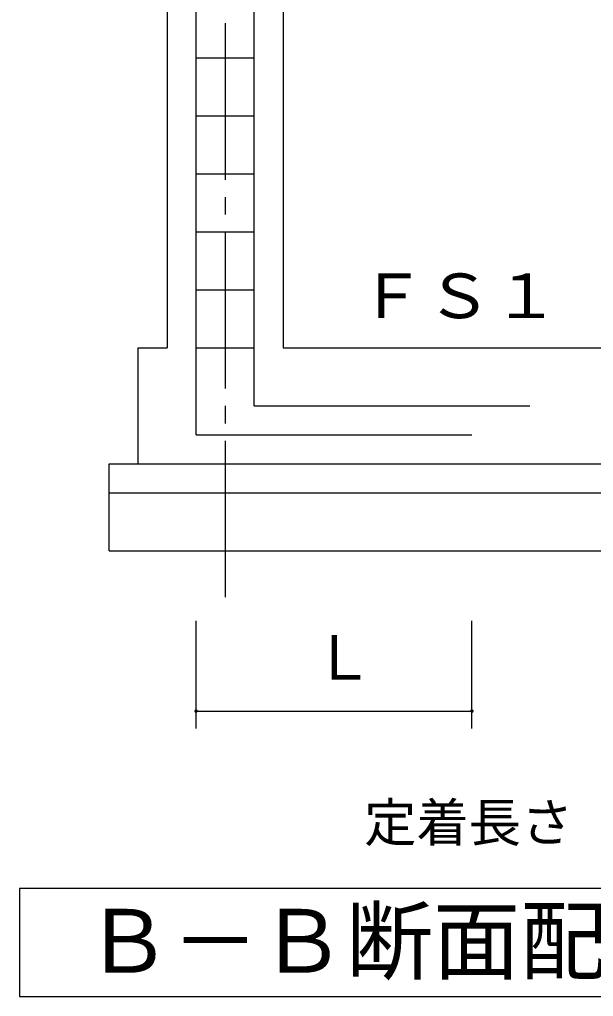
# Model space of a CAD drawing. Units: millimetres, scale not verified. Extents: x -10044 to 7274, y -6719 to 5358.
# Drawn here: x -1084 to -96, y -1317 to 367 of the extents above; entities that cross this region are included whole.
import ezdxf
from ezdxf.enums import TextEntityAlignment as Align

# ---------------------------------------------------------------- set-up
doc = ezdxf.new("R2010")
doc.units = ezdxf.units.MM
doc.header["$LTSCALE"] = 30
doc.linetypes.add('CHAIN2', pattern=[12, 9, -1, 1, -1])
for name, color, linetype, lineweight in [('0-1_KIKI', 3, 'Continuous', 25), ('0-2_SEISAKU', 2, 'Continuous', 25), ('0-3_A-PIPE', 3, 'Continuous', 25)]:
    doc.layers.add(name, color=color, linetype=linetype, lineweight=lineweight)
doc.styles.add('MS Gothic', font='')
doc.styles.get('MS Gothic').set_extended_font_data('MS Gothic')

msp = doc.modelspace()

# ---------------------------------------------------------------- linework, layer by layer
at = {"layer": '0-1_KIKI'}
msp.add_lwpolyline([(1244, -1317.37), (1244, -1131.06), (-1084.16, -1131.06), (-1084.16, -1317.37)], close=True, dxfattribs=at)
at = {"layer": '0-2_SEISAKU', "linetype": 'CHAIN2'}
msp.add_line((-730.08, 1800.89), (-730.08, -649.11), dxfattribs=at)
at = {"layer": '0-2_SEISAKU'}
for p, q in [((-830.08, 1450.89), (-830.08, -199.11)), ((-630.08, 1450.89), (-630.08, -199.11)), ((-880.08, -399.11), (-880.08, -199.11)), ((-880.08, -199.11), (-830.08, -199.11)), ((-630.08, -199.11), (1039.92, -199.11)), ((-930.08, -499.11), (-930.08, -399.11)), ((-780.08, -399.11), (939.92, -399.11)), ((-780.08, -449.11), (939.92, -449.11)), ((-930.08, -549.11), (1089.92, -549.11)), ((-780.08, -855.27), (-780.08, -669.62)), ((-305.08, -855.27), (-305.08, -669.62)), ((-780.08, -825.27), (-305.08, -825.27))]:
    msp.add_line(p, q, dxfattribs=at)
for points in [[(-930.08, -399.11), (1089.92, -399.11), (1089.92, -499.11)], [(-930.08, -549.11), (-930.08, -449.11), (1089.92, -449.11), (1089.92, -549.11)]]:
    msp.add_lwpolyline(points, dxfattribs=at)
at = {"layer": '0-2_SEISAKU', "color": 5}
for points in [[(-783.04, -824.75), (-780.08, -825.27), (-783.08, -825.27)], [(-783.08, -825.27), (-780.08, -825.27), (-783.04, -825.79)], [(-782.9, -824.24), (-780.08, -825.27), (-783.04, -824.75)], [(-783.04, -825.79), (-780.08, -825.27), (-782.9, -826.29)], [(-782.68, -823.77), (-780.08, -825.27), (-782.9, -824.24)], [(-782.9, -826.29), (-780.08, -825.27), (-782.68, -826.77)], [(-782.38, -823.34), (-780.08, -825.27), (-782.68, -823.77)], [(-782.68, -826.77), (-780.08, -825.27), (-782.38, -827.2)], [(-782.01, -822.97), (-780.08, -825.27), (-782.38, -823.34)], [(-782.38, -827.2), (-780.08, -825.27), (-782.01, -827.57)], [(-781.58, -822.67), (-780.08, -825.27), (-782.01, -822.97)], [(-782.01, -827.57), (-780.08, -825.27), (-781.58, -827.87)], [(-781.11, -822.45), (-780.08, -825.27), (-781.58, -822.67)], [(-781.58, -827.87), (-780.08, -825.27), (-781.11, -828.09)], [(-780.6, -822.31), (-780.08, -825.27), (-781.11, -822.45)], [(-781.11, -828.09), (-780.08, -825.27), (-780.6, -828.22)], [(-780.08, -822.27), (-780.08, -825.27), (-780.6, -822.31)], [(-780.6, -828.22), (-780.08, -825.27), (-780.08, -828.27)], [(-779.56, -822.31), (-780.08, -825.27), (-780.08, -822.27)], [(-779.06, -822.45), (-780.08, -825.27), (-779.56, -822.31)], [(-778.58, -822.67), (-780.08, -825.27), (-779.06, -822.45)], [(-778.15, -822.97), (-780.08, -825.27), (-778.58, -822.67)], [(-777.78, -823.34), (-780.08, -825.27), (-778.15, -822.97)], [(-777.48, -823.77), (-780.08, -825.27), (-777.78, -823.34)], [(-777.26, -824.24), (-780.08, -825.27), (-777.48, -823.77)], [(-777.13, -824.75), (-780.08, -825.27), (-777.26, -824.24)], [(-777.08, -825.27), (-780.08, -825.27), (-777.13, -824.75)], [(-780.08, -828.27), (-780.08, -825.27), (-779.56, -828.22)], [(-779.56, -828.22), (-780.08, -825.27), (-779.06, -828.09)], [(-779.06, -828.09), (-780.08, -825.27), (-778.58, -827.87)], [(-778.58, -827.87), (-780.08, -825.27), (-778.15, -827.57)], [(-778.15, -827.57), (-780.08, -825.27), (-777.78, -827.2)], [(-777.78, -827.2), (-780.08, -825.27), (-777.48, -826.77)], [(-777.48, -826.77), (-780.08, -825.27), (-777.26, -826.29)], [(-777.26, -826.29), (-780.08, -825.27), (-777.13, -825.79)], [(-777.13, -825.79), (-780.08, -825.27), (-777.08, -825.27)], [(-308.04, -824.75), (-305.08, -825.27), (-308.08, -825.27)], [(-308.08, -825.27), (-305.08, -825.27), (-308.04, -825.79)], [(-307.9, -824.24), (-305.08, -825.27), (-308.04, -824.75)], [(-308.04, -825.79), (-305.08, -825.27), (-307.9, -826.29)], [(-307.68, -823.77), (-305.08, -825.27), (-307.9, -824.24)], [(-307.9, -826.29), (-305.08, -825.27), (-307.68, -826.77)], [(-307.38, -823.34), (-305.08, -825.27), (-307.68, -823.77)], [(-307.68, -826.77), (-305.08, -825.27), (-307.38, -827.2)], [(-307.01, -822.97), (-305.08, -825.27), (-307.38, -823.34)], [(-307.38, -827.2), (-305.08, -825.27), (-307.01, -827.57)], [(-306.58, -822.67), (-305.08, -825.27), (-307.01, -822.97)], [(-307.01, -827.57), (-305.08, -825.27), (-306.58, -827.87)], [(-306.11, -822.45), (-305.08, -825.27), (-306.58, -822.67)], [(-306.58, -827.87), (-305.08, -825.27), (-306.11, -828.09)], [(-305.6, -822.31), (-305.08, -825.27), (-306.11, -822.45)], [(-306.11, -828.09), (-305.08, -825.27), (-305.6, -828.22)], [(-305.08, -822.27), (-305.08, -825.27), (-305.6, -822.31)], [(-305.6, -828.22), (-305.08, -825.27), (-305.08, -828.27)], [(-304.56, -822.31), (-305.08, -825.27), (-305.08, -822.27)], [(-304.06, -822.45), (-305.08, -825.27), (-304.56, -822.31)], [(-303.58, -822.67), (-305.08, -825.27), (-304.06, -822.45)], [(-303.15, -822.97), (-305.08, -825.27), (-303.58, -822.67)], [(-302.78, -823.34), (-305.08, -825.27), (-303.15, -822.97)], [(-302.48, -823.77), (-305.08, -825.27), (-302.78, -823.34)], [(-302.26, -824.24), (-305.08, -825.27), (-302.48, -823.77)], [(-302.13, -824.75), (-305.08, -825.27), (-302.26, -824.24)], [(-302.08, -825.27), (-305.08, -825.27), (-302.13, -824.75)], [(-305.08, -828.27), (-305.08, -825.27), (-304.56, -828.22)], [(-304.56, -828.22), (-305.08, -825.27), (-304.06, -828.09)], [(-304.06, -828.09), (-305.08, -825.27), (-303.58, -827.87)], [(-303.58, -827.87), (-305.08, -825.27), (-303.15, -827.57)], [(-303.15, -827.57), (-305.08, -825.27), (-302.78, -827.2)], [(-302.78, -827.2), (-305.08, -825.27), (-302.48, -826.77)], [(-302.48, -826.77), (-305.08, -825.27), (-302.26, -826.29)], [(-302.26, -826.29), (-305.08, -825.27), (-302.13, -825.79)], [(-302.13, -825.79), (-305.08, -825.27), (-302.08, -825.27)]]:
    msp.add_solid(points, dxfattribs=at)
at = {"layer": '0-3_A-PIPE'}
for p, q in [((-680.08, -299.11), (-680.08, 1550.89)), ((-780.08, 300.89), (-680.08, 300.89)), ((-780.08, 200.89), (-680.08, 200.89)), ((-780.08, 100.89), (-680.08, 100.89)), ((-780.08, 0.89), (-680.08, 0.89)), ((-780.08, -99.11), (-680.08, -99.11)), ((-780.08, -199.11), (-680.08, -199.11)), ((-680.08, -299.11), (-205.08, -299.11)), ((-780.08, -349.11), (-305.08, -349.11))]:
    msp.add_line(p, q, dxfattribs=at)
msp.add_lwpolyline([(-780.08, -349.11), (-780.08, 1600.89), (-305.08, 1600.89)], dxfattribs=at)

# ---------------------------------------------------------------- texts
at = {"layer": '0-1_KIKI', "color": 4, "style": 'MS Gothic'}
msp.add_text('Ｂ－Ｂ断面配筋図', height=110, dxfattribs=at).set_placement((-972.17, -1309.53), align=Align.BOTTOM_LEFT)
at = {"layer": '0-2_SEISAKU', "color": 4, "style": 'MS Gothic', "width": 1.1}
msp.add_text('ＦＳ１', height=76.98, dxfattribs=at).set_placement((-500.7, -170.86), align=Align.BOTTOM_LEFT)
at = {"layer": '0-2_SEISAKU', "color": 4, "style": 'MS Gothic'}
for s, height, p in [('Ｌ', 76.98, (-578.75, -794.24)), ('定着長さ', 65.98, (-490.62, -1070.16))]:
    msp.add_text(s, height=height, dxfattribs=at).set_placement(p, align=Align.BOTTOM_LEFT)

doc.saveas('drawing.dxf')
